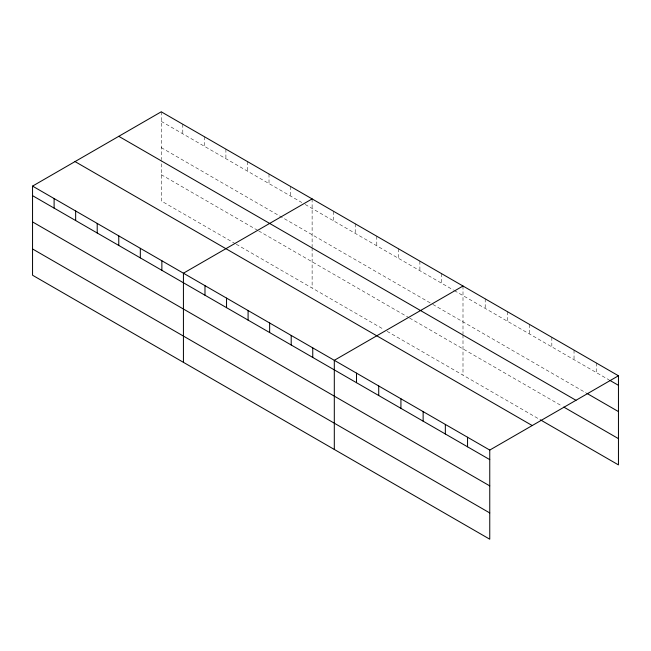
<?xml version="1.0" encoding="UTF-8"?>
<svg xmlns="http://www.w3.org/2000/svg" width="651" height="651" viewBox="0 0 651 651"><rect width="100%" height="100%" fill="white"/><g stroke="black" fill="none" stroke-linecap="round" stroke-linejoin="round"><path stroke-width="0.49" stroke-dasharray="3.25 2.44" d="M161.245 121.363L301.771 202.502M305.221 204.487L453.511 290.11M454.374 290.606L609.051 379.907M161.245 147.622L431.963 303.919M432.825 304.416L585.99 392.846M161.245 174.671L257.804 230.421M258.667 230.926L408.682 317.533M409.544 318.03L562.082 406.094M235.385 243.743L161.245 200.931L161.245 160.651M236.248 244.239L383.683 329.357M387.125 331.343L540.721 420.025M596.243 362.949L596.243 372.51M574.036 350.124L574.036 359.686M551.828 337.308L551.828 346.869M529.621 324.483L529.621 334.044M507.414 311.666L507.414 321.228M485.207 298.842L485.207 308.403M462.999 286.017L462.999 333.865M462.999 334.866L462.999 375.147M441.443 273.575L441.443 283.136M419.887 261.132L419.887 270.694M398.339 248.69L398.339 258.252M376.783 236.24L376.783 245.801M355.226 223.798L355.226 233.359M333.67 211.355L333.67 220.917M312.122 198.913L312.122 246.753M312.122 247.754L312.122 288.043M290.566 186.471L290.566 196.032M269.009 174.02L269.009 183.582M247.453 161.578L247.453 171.14M225.905 149.136L225.905 158.698M204.349 136.694L204.349 146.255M182.793 124.243L182.793 133.805M161.245 111.801L161.245 159.641"/><path stroke-width="0.98" d="M489.755 485.89L489.755 450.069L32.55 186.105L32.55 275.227L489.755 539.199L489.755 485.89L32.55 221.918M540.721 420.025L618.45 464.895L618.45 375.773L161.245 111.801L32.55 186.105M312.122 198.913L183.427 273.208L183.427 362.338M462.999 286.017L334.305 360.32L334.305 449.45M489.755 450.069L618.45 375.773M609.906 380.404L618.45 385.327M586.844 393.342L618.45 411.587M118.775 136.319L575.98 400.292M563.782 407.078L618.45 438.644M75.02 161.578L532.225 425.551M32.55 195.666L489.755 459.63M32.55 248.975L489.755 512.939M467.548 437.244L467.548 446.806M445.341 424.428L445.341 433.989M423.134 411.603L423.134 421.164M400.926 398.786L400.926 408.348M378.719 385.962L378.719 395.523M356.512 373.137L356.512 382.698M312.757 347.878L312.757 357.44M291.2 335.428L291.2 344.989M269.644 322.986L269.644 332.547M248.088 310.543L248.088 320.105M226.54 298.101L226.54 307.663M204.984 285.651L204.984 295.212M161.871 260.766L161.871 270.328M140.323 248.324L140.323 257.886M118.767 235.874L118.767 245.435M97.211 223.431L97.211 232.993M75.654 210.989L75.654 220.551M54.106 198.547L54.106 208.108"/></g></svg>
